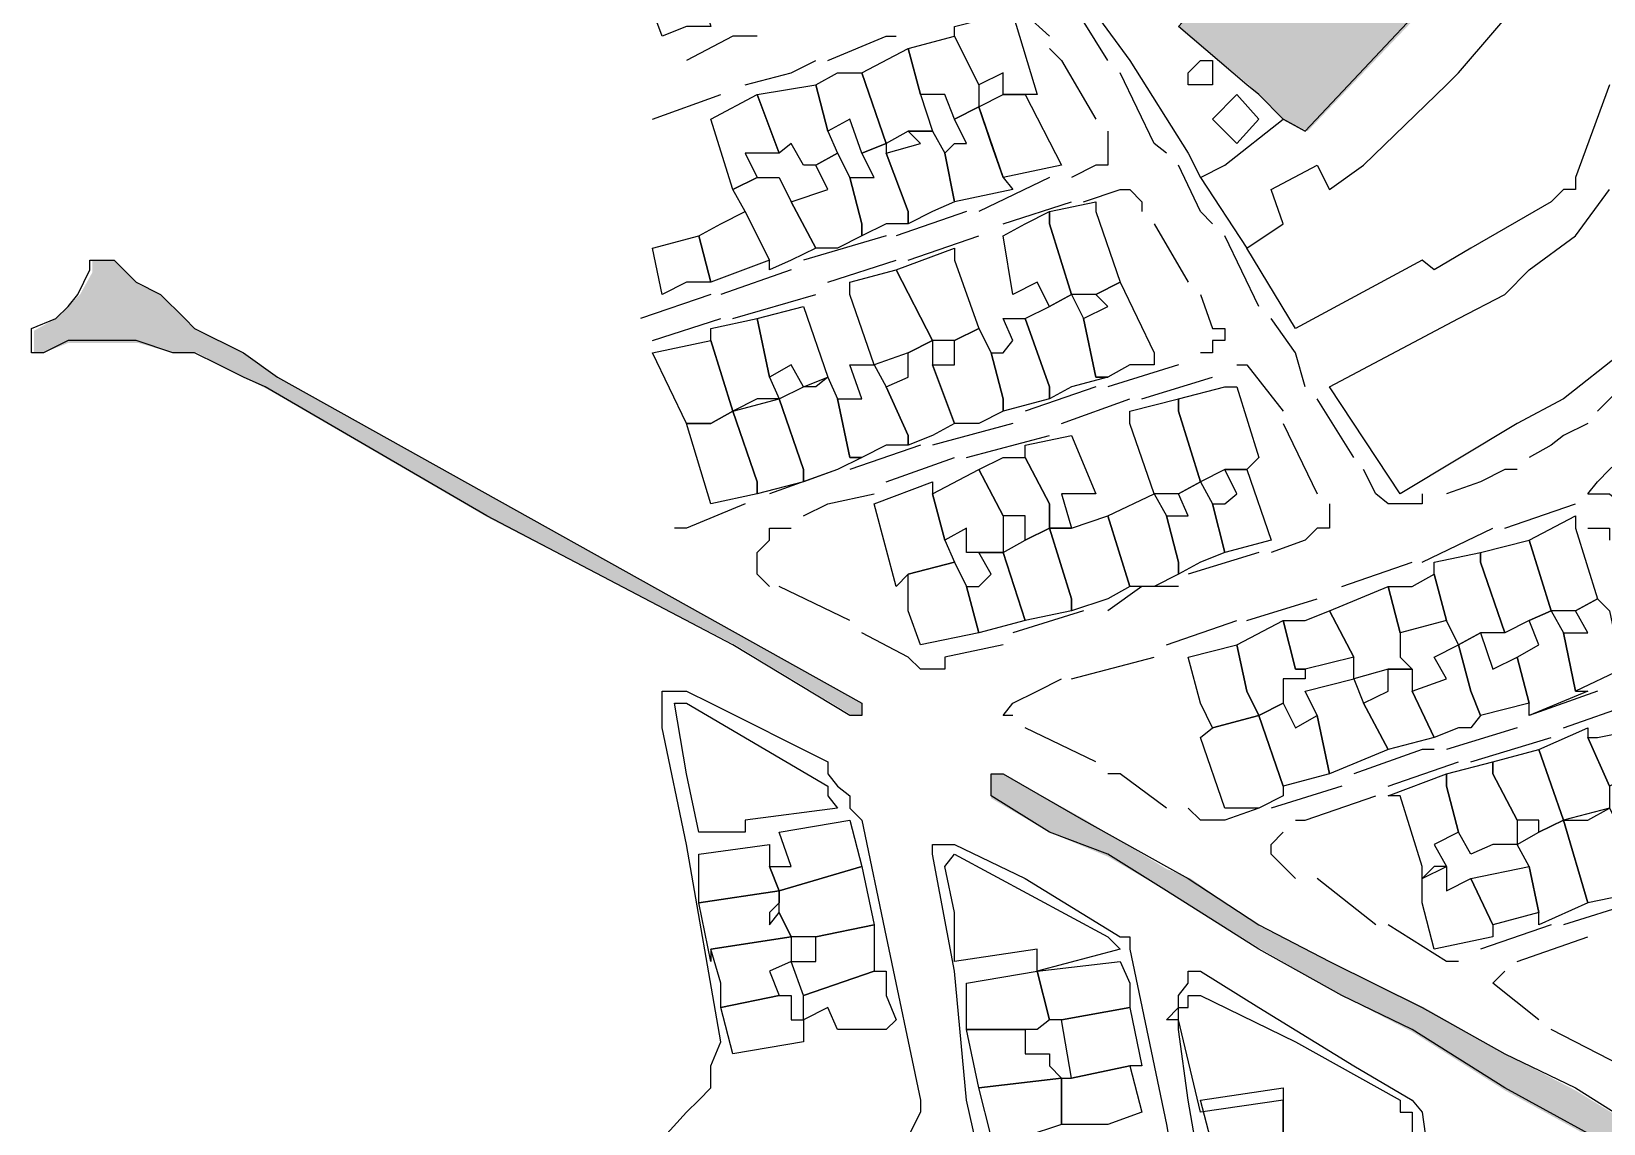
# Model space of a CAD drawing. Header units: millimetres. Extents: x -3588 to 75209, y -3737 to 38254.
# Drawn here: x 17960.8 to 18143, y 32803.1 to 32929.8 of the extents above; entities that cross this region are included whole.
import ezdxf

# ---------------------------------------------------------------- set-up
doc = ezdxf.new("R2010")
doc.units = ezdxf.units.MM
doc.layers.add('H', color=250, linetype='Continuous')
doc.layers.add('P', color=253, linetype='Continuous')

msp = doc.modelspace()

# ---------------------------------------------------------------- hatches: boundary and pattern name
at = {"layer": 'H', "linetype": 'Continuous'}
for points in [[(18127.625, 32943.894), (18130.442, 32941.078), (18108.709, 32918.208), (18105.876, 32919.617), (18103.348, 32922.161), (18101.923, 32923.57), (18093.746, 32930.339), (18115.479, 32953.497), (18127.625, 32943.894), (18127.625, 32943.894)], [(18057.049, 32850.465), (18055.913, 32850.465), (18042.374, 32858.643), (18013.855, 32873.318), (17988.169, 32888.281), (17985.352, 32889.69), (17982.52, 32891.114), (17979.975, 32892.522), (17977.158, 32892.522), (17973.206, 32893.643), (17968.981, 32893.643), (17965.028, 32893.643), (17962.195, 32892.522), (17961.075, 32892.522), (17961.075, 32893.643), (17961.075, 32895.067), (17963.603, 32896.475), (17965.028, 32897.884), (17966.436, 32899.292), (17967.844, 32901.837), (17967.844, 32903.245), (17968.981, 32903.245), (17970.389, 32903.245), (17973.206, 32900.428), (17975.75, 32899.292), (17978.567, 32896.475), (17979.975, 32895.067), (17985.352, 32892.522), (17989.305, 32889.69), (18057.049, 32851.873), (18057.049, 32850.465), (18057.049, 32850.465)], [(18165.442, 32789.491), (18156.128, 32793.443), (18146.526, 32798.805), (18131.578, 32806.983), (18120.84, 32813.768), (18112.662, 32817.993), (18103.348, 32823.354), (18092.337, 32830.14), (18085.552, 32834.093), (18078.782, 32836.91), (18072.012, 32840.862), (18072.012, 32842.271), (18072.012, 32843.679), (18073.421, 32843.679), (18083.023, 32838.318), (18092.337, 32832.669), (18095.154, 32831.548), (18103.348, 32825.899), (18111.254, 32821.946), (18122.248, 32816.585), (18131.578, 32811.224), (18139.756, 32806.983), (18150.767, 32800.213), (18157.536, 32796.26), (18168.275, 32790.899), (18175.044, 32786.658), (18181.814, 32782.705), (18196.777, 32774.527), (18203.547, 32769.166), (18208.924, 32766.333), (18212.877, 32762.38), (18218.51, 32759.564), (18226.416, 32757.019), (18234.61, 32752.794), (18241.38, 32751.37), (18242.788, 32751.37), (18248.149, 32748.841), (18254.935, 32747.417), (18261.704, 32746.008), (18272.715, 32743.48), (18286.27, 32740.647), (18299.809, 32737.831), (18300.946, 32736.694), (18300.946, 32735.286), (18298.401, 32735.286), (18276.668, 32739.239), (18268.474, 32742.056), (18261.704, 32743.48), (18254.935, 32743.48), (18246.741, 32746.008), (18239.971, 32748.841), (18234.61, 32751.37), (18229.249, 32752.794), (18222.463, 32755.611), (18215.694, 32759.564), (18208.924, 32763.805), (18198.186, 32770.574), (18185.767, 32777.344), (18180.406, 32779.888), (18175.044, 32784.129), (18165.442, 32789.491), (18165.442, 32789.491)]]:
    msp.add_hatch(color=256, dxfattribs=at).paths.add_polyline_path(points)

# ---------------------------------------------------------------- linework, layer by layer
at = {"layer": 'P'}
for points in [[(18132.987, 32953.497), (18124.793, 32957.45), (18120.84, 32958.858), (18116.615, 32961.675), (18112.662, 32963.099), (18111.254, 32964.219), (18107.301, 32965.627), (18105.876, 32963.099), (18104.468, 32960.266), (18101.651, 32957.45), (18099.107, 32954.905), (18096.29, 32950.664), (18090.929, 32945.303), (18088.096, 32941.35), (18086.976, 32939.941), (18084.143, 32938.533), (18082.735, 32935.989), (18084.143, 32931.764), (18088.096, 32926.402), (18094.866, 32915.664), (18096.29, 32912.847)], [(18128.746, 32942.774), (18130.154, 32941.35), (18108.421, 32918.208), (18105.876, 32919.617), (18103.06, 32922.449), (18101.651, 32923.57), (18093.746, 32930.339), (18115.191, 32953.497), (18127.625, 32943.894), (18128.746, 32942.774)], [(18096.29, 32912.847), (18099.107, 32914.256), (18105.876, 32919.617), (18108.421, 32918.208), (18130.154, 32941.35), (18127.625, 32943.894), (18132.987, 32953.497)], [(18036.724, 32930.339), (18033.892, 32929.219), (18031.363, 32935.989), (18033.892, 32937.125), (18033.892, 32938.533), (18036.724, 32939.941), (18039.541, 32930.339), (18036.724, 32930.339)], [(18073.421, 32934.58), (18074.541, 32934.58), (18074.541, 32933.172), (18075.965, 32931.764), (18078.782, 32929.219)], [(18143.709, 32923.57), (18139.756, 32912.847), (18139.756, 32911.439), (18138.348, 32911.439), (18136.94, 32910.015), (18127.625, 32904.653), (18123.384, 32902.125), (18121.976, 32903.245), (18107.301, 32895.339), (18101.651, 32904.653), (18105.876, 32907.486), (18104.468, 32911.439), (18109.829, 32914.256), (18111.254, 32911.439), (18115.191, 32914.256), (18124.793, 32923.57), (18126.201, 32924.978), (18134.395, 32934.58)], [(18085.552, 32926.402), (18081.327, 32933.172)], [(18067.772, 32929.219), (18067.772, 32930.339), (18073.421, 32931.764), (18074.541, 32931.764), (18077.374, 32922.449), (18075.965, 32922.449), (18073.421, 32922.449), (18073.421, 32924.978), (18070.604, 32923.57), (18067.772, 32929.219)], [(18044.902, 32929.219), (18042.086, 32929.219), (18036.724, 32926.402)], [(18053.096, 32926.402), (18059.866, 32929.219), (18061.002, 32929.219)], [(18070.604, 32923.57), (18070.604, 32921.025), (18067.772, 32919.617), (18066.651, 32922.449), (18063.819, 32922.449), (18062.41, 32927.811), (18067.772, 32929.219), (18070.604, 32923.57)], [(18063.819, 32922.449), (18065.227, 32918.208), (18062.41, 32918.208), (18059.866, 32916.8), (18057.049, 32924.978), (18062.41, 32927.811), (18063.819, 32922.449)], [(18078.782, 32927.811), (18080.19, 32926.402), (18084.143, 32919.617)], [(18043.494, 32923.57), (18048.855, 32924.978), (18051.688, 32926.402)], [(18097.698, 32923.57), (18096.29, 32923.57), (18094.866, 32923.57), (18094.866, 32924.978), (18096.29, 32926.402), (18097.698, 32926.402), (18097.698, 32924.978), (18097.698, 32923.57)], [(18053.096, 32918.208), (18054.216, 32915.664), (18051.688, 32914.256), (18050.279, 32914.256), (18048.855, 32916.8), (18047.447, 32915.664), (18044.902, 32922.449), (18051.688, 32923.57), (18053.096, 32918.208)], [(18054.216, 32924.978), (18057.049, 32924.978), (18059.866, 32916.8), (18057.049, 32915.664), (18055.641, 32919.617), (18053.096, 32918.208), (18051.688, 32923.57), (18054.216, 32924.978)], [(18090.929, 32916.8), (18086.976, 32924.978)], [(18032.771, 32919.617), (18040.677, 32922.449)], [(18046.327, 32915.664), (18043.494, 32915.664), (18044.902, 32912.847), (18042.086, 32911.439), (18039.541, 32919.617), (18044.902, 32922.449), (18047.447, 32915.664), (18046.327, 32915.664)], [(18072.012, 32916.8), (18070.604, 32921.025), (18073.421, 32922.449), (18075.965, 32922.449), (18080.19, 32914.256), (18073.421, 32912.847), (18072.012, 32916.8)], [(18100.515, 32922.449), (18097.698, 32919.617), (18100.515, 32916.8), (18103.06, 32919.617), (18100.515, 32922.449)], [(18067.772, 32916.8), (18069.18, 32916.8), (18067.772, 32919.617), (18070.604, 32921.025), (18073.421, 32912.847), (18074.541, 32911.439), (18067.772, 32910.015), (18066.651, 32915.664), (18067.772, 32916.8)], [(18065.227, 32908.894), (18062.41, 32907.486), (18062.41, 32908.894), (18059.866, 32915.664), (18063.819, 32916.8), (18062.41, 32918.208), (18065.227, 32918.208), (18066.651, 32915.664), (18067.772, 32910.015), (18065.227, 32908.894)], [(18085.552, 32918.208), (18085.552, 32916.8), (18085.552, 32915.664), (18085.552, 32914.256), (18084.143, 32914.256), (18081.327, 32912.847)], [(18059.866, 32907.486), (18057.049, 32906.078), (18057.049, 32907.486), (18055.641, 32912.847), (18058.457, 32912.847), (18057.049, 32915.664), (18059.866, 32916.8), (18059.866, 32915.664), (18062.41, 32908.894), (18062.41, 32907.486), (18059.866, 32907.486)], [(18092.337, 32915.664), (18090.929, 32916.8)], [(18054.216, 32904.653), (18051.688, 32904.653), (18048.855, 32910.015), (18053.096, 32911.439), (18051.688, 32914.256), (18054.216, 32915.664), (18055.641, 32912.847), (18057.049, 32907.486), (18057.049, 32906.078), (18054.216, 32904.653)], [(18097.698, 32907.486), (18096.29, 32908.894), (18093.746, 32914.256)], [(18048.855, 32903.245), (18046.327, 32902.125), (18046.327, 32903.245), (18043.494, 32908.894), (18042.086, 32911.439), (18044.902, 32912.847), (18047.447, 32912.847), (18048.855, 32910.015), (18051.688, 32904.653), (18048.855, 32903.245)], [(18078.782, 32912.847), (18070.604, 32908.894)], [(18096.29, 32912.847), (18101.651, 32904.653)], [(18082.735, 32910.015), (18086.976, 32911.439), (18088.096, 32911.439), (18089.505, 32910.015), (18089.505, 32908.894)], [(18145.117, 32892.522), (18138.348, 32887.161), (18132.987, 32884.329), (18119.431, 32876.151), (18111.254, 32888.57), (18126.201, 32896.475), (18131.578, 32899.292), (18134.395, 32902.125), (18139.756, 32906.078), (18143.709, 32911.439)], [(18040.677, 32907.486), (18043.494, 32908.894), (18046.327, 32903.245), (18039.541, 32900.7), (18038.133, 32906.078), (18040.677, 32907.486)], [(18069.18, 32908.894), (18061.002, 32906.078)], [(18073.421, 32907.486), (18081.327, 32910.015)], [(18075.965, 32907.486), (18078.782, 32908.894), (18078.782, 32907.486), (18081.327, 32899.292), (18078.782, 32897.884), (18077.374, 32900.7), (18074.541, 32899.292), (18073.421, 32906.078), (18075.965, 32907.486)], [(18084.143, 32899.292), (18081.327, 32899.292), (18078.782, 32907.486), (18078.782, 32908.894), (18084.143, 32910.015), (18084.143, 32908.894), (18086.976, 32900.7), (18084.143, 32899.292)], [(18090.929, 32907.486), (18094.866, 32900.7)], [(18036.724, 32900.7), (18033.892, 32899.292), (18032.771, 32904.653), (18038.133, 32906.078), (18039.541, 32900.7), (18036.724, 32900.7)], [(18059.866, 32906.078), (18050.279, 32903.245)], [(18062.41, 32903.245), (18070.604, 32906.078)], [(18103.06, 32897.884), (18099.107, 32906.078)], [(18055.641, 32850.465), (18042.086, 32858.643), (18013.567, 32873.606), (17987.881, 32888.57), (17985.352, 32889.69), (17982.52, 32891.114), (17979.703, 32892.522), (17977.158, 32892.522), (17972.917, 32893.931), (17968.981, 32893.931), (17965.028, 32893.931), (17962.195, 32892.522), (17960.787, 32892.522), (17960.787, 32893.931), (17960.787, 32895.339), (17963.603, 32896.475), (17965.028, 32897.884), (17966.148, 32899.292), (17967.556, 32902.125), (17967.556, 32903.245), (17968.981, 32903.245), (17970.389, 32903.245), (17972.917, 32900.7), (17975.75, 32899.292), (17978.567, 32896.475), (17979.703, 32895.339), (17985.352, 32892.522), (17989.305, 32889.69), (18057.049, 32851.873), (18057.049, 32850.465), (18055.641, 32850.465)], [(18053.096, 32900.7), (18061.002, 32903.245)], [(18067.772, 32893.931), (18065.227, 32893.931), (18061.002, 32902.125), (18067.772, 32904.653), (18067.772, 32903.245), (18070.604, 32895.339), (18067.772, 32893.931)], [(18048.855, 32902.125), (18040.677, 32899.292)], [(18062.41, 32892.522), (18058.457, 32891.114), (18055.641, 32899.292), (18055.641, 32900.7), (18061.002, 32902.125), (18065.227, 32893.931), (18062.41, 32892.522)], [(18088.096, 32891.114), (18085.552, 32889.69), (18084.143, 32889.69), (18082.735, 32896.475), (18085.552, 32897.884), (18084.143, 32899.292), (18086.976, 32900.7), (18090.929, 32892.522), (18090.929, 32891.114), (18088.096, 32891.114)], [(18039.541, 32899.292), (18031.363, 32896.475)], [(18042.086, 32896.475), (18051.688, 32899.292)], [(18051.688, 32888.57), (18050.279, 32888.57), (18048.855, 32891.114), (18046.327, 32889.69), (18044.902, 32896.475), (18050.279, 32897.884), (18053.096, 32889.69), (18051.688, 32888.57)], [(18081.327, 32888.57), (18078.782, 32887.161), (18078.782, 32888.57), (18075.965, 32896.475), (18078.782, 32897.884), (18081.327, 32899.292), (18082.735, 32896.475), (18084.143, 32889.69), (18085.552, 32889.69), (18081.327, 32888.57)], [(18096.29, 32899.292), (18097.698, 32895.339), (18099.107, 32895.339), (18099.107, 32893.931), (18097.698, 32893.931), (18097.698, 32892.522), (18096.29, 32892.522)], [(18032.771, 32893.931), (18040.677, 32896.475)], [(18044.902, 32887.161), (18042.086, 32885.753), (18039.541, 32893.931), (18039.541, 32895.339), (18044.902, 32896.475), (18046.327, 32889.69), (18047.447, 32887.161), (18044.902, 32887.161)], [(18073.421, 32892.522), (18074.541, 32893.931), (18073.421, 32896.475), (18075.965, 32896.475), (18078.782, 32888.57), (18078.782, 32887.161), (18073.421, 32885.753), (18073.421, 32887.161), (18072.012, 32892.522), (18073.421, 32892.522)], [(18108.421, 32888.57), (18107.301, 32892.522), (18104.468, 32896.475)], [(18070.604, 32884.329), (18067.772, 32884.329), (18065.227, 32891.114), (18067.772, 32891.114), (18067.772, 32893.931), (18070.604, 32895.339), (18072.012, 32892.522), (18073.421, 32887.161), (18073.421, 32885.753), (18070.604, 32884.329)], [(18039.541, 32884.329), (18036.724, 32884.329), (18032.771, 32892.522), (18039.541, 32893.931), (18042.086, 32885.753), (18039.541, 32884.329)], [(18065.227, 32882.92), (18062.41, 32881.8), (18062.41, 32882.92), (18059.866, 32888.57), (18062.41, 32889.69), (18062.41, 32892.522), (18065.227, 32893.931), (18065.227, 32891.114), (18067.772, 32884.329), (18065.227, 32882.92)], [(18149.07, 32892.522), (18145.117, 32888.57), (18142.301, 32885.753)], [(18059.866, 32881.8), (18057.049, 32880.376), (18055.641, 32880.376), (18054.216, 32887.161), (18057.049, 32887.161), (18055.641, 32891.114), (18058.457, 32891.114), (18059.866, 32888.57), (18062.41, 32882.92), (18062.41, 32881.8), (18059.866, 32881.8)], [(18093.746, 32891.114), (18085.552, 32888.57)], [(18100.515, 32891.114), (18101.651, 32891.114), (18105.876, 32885.753)], [(18054.216, 32878.967), (18050.279, 32877.559), (18050.279, 32878.967), (18047.447, 32887.161), (18050.279, 32888.57), (18053.096, 32889.69), (18054.216, 32887.161), (18055.641, 32880.376), (18057.049, 32880.376), (18054.216, 32878.967)], [(18089.505, 32887.161), (18097.698, 32889.69)], [(18044.902, 32877.559), (18042.086, 32885.753), (18047.447, 32887.161), (18050.279, 32878.967), (18050.279, 32877.559), (18044.902, 32876.151), (18044.902, 32877.559)], [(18084.143, 32888.57), (18075.965, 32885.753)], [(18080.19, 32884.329), (18088.096, 32887.161)], [(18093.746, 32876.151), (18090.929, 32876.151), (18088.096, 32884.329), (18088.096, 32885.753), (18093.746, 32887.161), (18093.746, 32885.753), (18096.29, 32877.559), (18093.746, 32876.151)], [(18099.107, 32878.967), (18096.29, 32877.559), (18093.746, 32885.753), (18093.746, 32887.161), (18099.107, 32888.57), (18100.515, 32888.57), (18103.06, 32880.376), (18101.651, 32878.967), (18099.107, 32878.967)], [(18114.07, 32880.376), (18109.829, 32887.161)], [(18039.541, 32884.329), (18042.086, 32885.753), (18044.902, 32877.559), (18044.902, 32876.151), (18039.541, 32875.014), (18036.724, 32884.329), (18039.541, 32884.329)], [(18074.541, 32884.329), (18065.227, 32881.8)], [(18105.876, 32884.329), (18109.829, 32876.151)], [(18141.165, 32884.329), (18138.348, 32882.92), (18136.94, 32881.8), (18134.395, 32880.376)], [(18063.819, 32881.8), (18055.641, 32878.967)], [(18069.18, 32880.376), (18078.782, 32882.92)], [(18080.19, 32872.198), (18078.782, 32872.198), (18078.782, 32875.014), (18075.965, 32880.376), (18075.965, 32881.8), (18081.327, 32882.92), (18084.143, 32876.151), (18080.19, 32876.151), (18081.327, 32872.198), (18080.19, 32872.198)], [(18141.165, 32876.151), (18142.301, 32877.559), (18143.709, 32878.967), (18147.95, 32882.92)], [(18059.866, 32877.559), (18067.772, 32880.376)], [(18073.421, 32880.376), (18075.965, 32880.376), (18078.782, 32875.014), (18078.782, 32872.198), (18075.965, 32870.789), (18075.965, 32873.606), (18073.421, 32873.606), (18070.604, 32878.967), (18073.421, 32880.376)], [(18054.216, 32878.967), (18046.327, 32876.151)], [(18073.421, 32873.606), (18073.421, 32869.365), (18070.604, 32869.365), (18069.18, 32869.365), (18069.18, 32872.198), (18066.651, 32870.789), (18065.227, 32876.151), (18070.604, 32878.967), (18073.421, 32873.606)], [(18099.107, 32875.014), (18100.515, 32876.151), (18099.107, 32878.967), (18101.651, 32878.967), (18104.468, 32870.789), (18099.107, 32869.365), (18097.698, 32875.014), (18099.107, 32875.014)], [(18121.976, 32876.151), (18121.976, 32875.014), (18120.84, 32875.014), (18119.431, 32875.014), (18118.023, 32875.014), (18116.615, 32876.151), (18115.191, 32878.967)], [(18132.987, 32878.967), (18131.578, 32878.967), (18128.746, 32877.559), (18124.793, 32876.151)], [(18050.279, 32873.606), (18053.096, 32875.014), (18058.457, 32876.151)], [(18062.41, 32866.837), (18061.002, 32865.428), (18058.457, 32875.014), (18065.227, 32877.559), (18065.227, 32876.151), (18066.651, 32870.789), (18067.772, 32868.245), (18062.41, 32866.837)], [(18090.929, 32865.428), (18088.096, 32865.428), (18085.552, 32873.606), (18090.929, 32876.151), (18092.337, 32873.606), (18093.746, 32868.245), (18093.746, 32866.837), (18090.929, 32865.428)], [(18096.29, 32868.245), (18093.746, 32866.837), (18093.746, 32868.245), (18092.337, 32873.606), (18094.866, 32873.606), (18093.746, 32876.151), (18096.29, 32877.559), (18097.698, 32875.014), (18099.107, 32869.365), (18096.29, 32868.245)], [(18141.165, 32876.151), (18143.709, 32876.151), (18145.117, 32875.014), (18145.117, 32873.606), (18145.117, 32872.198)], [(18043.494, 32875.014), (18036.724, 32872.198), (18035.316, 32872.198)], [(18111.254, 32875.014), (18111.254, 32873.606), (18111.254, 32872.198), (18109.829, 32872.198), (18108.421, 32870.789), (18104.468, 32869.365)], [(18131.578, 32872.198), (18139.756, 32875.014)], [(18046.327, 32865.428), (18044.902, 32866.837), (18044.902, 32868.245), (18044.902, 32869.365), (18046.327, 32870.789), (18046.327, 32872.198), (18047.447, 32872.198), (18048.855, 32872.198)], [(18075.965, 32861.475), (18073.421, 32869.365), (18075.965, 32870.789), (18078.782, 32872.198), (18081.327, 32864.004), (18081.327, 32862.596), (18075.965, 32861.475)], [(18085.552, 32864.004), (18081.327, 32862.596), (18081.327, 32864.004), (18078.782, 32872.198), (18081.327, 32872.198), (18085.552, 32873.606), (18088.096, 32865.428), (18085.552, 32864.004)], [(18121.976, 32868.245), (18130.154, 32872.198)], [(18136.94, 32862.596), (18134.395, 32870.789), (18139.756, 32873.606), (18139.756, 32872.198), (18142.301, 32864.004), (18139.756, 32862.596), (18136.94, 32862.596)], [(18141.165, 32872.198), (18142.301, 32872.198), (18143.709, 32872.198), (18143.709, 32870.789)], [(18131.578, 32860.051), (18128.746, 32868.245), (18128.746, 32869.365), (18134.395, 32870.789), (18136.94, 32862.596), (18134.395, 32861.475), (18131.578, 32860.051)], [(18070.604, 32865.428), (18072.012, 32866.837), (18070.604, 32869.365), (18073.421, 32869.365), (18075.965, 32861.475), (18070.604, 32860.051), (18069.18, 32865.428), (18070.604, 32865.428)], [(18103.06, 32869.365), (18094.866, 32866.837)], [(18128.746, 32860.051), (18126.201, 32858.643), (18124.793, 32861.475), (18123.384, 32866.837), (18123.384, 32868.245), (18128.746, 32869.365), (18128.746, 32868.245), (18131.578, 32860.051), (18128.746, 32860.051)], [(18069.18, 32865.428), (18070.604, 32860.051), (18063.819, 32858.643), (18062.41, 32862.596), (18062.41, 32866.837), (18067.772, 32868.245), (18069.18, 32865.428)], [(18112.662, 32865.428), (18120.84, 32868.245)], [(18120.84, 32865.428), (18123.384, 32866.837), (18124.793, 32861.475), (18119.431, 32860.051), (18118.023, 32865.428), (18120.84, 32865.428)], [(18055.641, 32861.475), (18047.447, 32865.428)], [(18093.746, 32865.428), (18089.505, 32865.428), (18085.552, 32862.596)], [(18119.431, 32857.234), (18120.84, 32855.826), (18118.023, 32855.826), (18114.07, 32854.69), (18114.07, 32857.234), (18111.254, 32862.596), (18118.023, 32865.428), (18119.431, 32860.051), (18119.431, 32857.234)], [(18101.651, 32861.475), (18109.829, 32864.004)], [(18139.756, 32860.051), (18141.165, 32860.051), (18139.756, 32862.596), (18142.301, 32864.004), (18143.709, 32862.596), (18145.117, 32855.826), (18139.756, 32853.281), (18138.348, 32860.051), (18139.756, 32860.051)], [(18082.735, 32862.596), (18074.541, 32860.051)], [(18092.337, 32858.643), (18100.515, 32861.475)], [(18108.421, 32854.69), (18105.876, 32854.69), (18105.876, 32851.873), (18103.06, 32850.465), (18101.651, 32853.281), (18100.515, 32858.643), (18105.876, 32861.475), (18107.301, 32855.826), (18108.421, 32855.826), (18108.421, 32854.69)], [(18108.421, 32861.475), (18111.254, 32862.596), (18114.07, 32857.234), (18108.421, 32855.826), (18107.301, 32855.826), (18105.876, 32861.475), (18108.421, 32861.475)], [(18134.395, 32851.873), (18132.987, 32857.234), (18135.515, 32858.643), (18134.395, 32861.475), (18136.94, 32862.596), (18138.348, 32860.051), (18139.756, 32853.281), (18141.165, 32853.281), (18134.395, 32850.465), (18134.395, 32851.873)], [(18065.227, 32855.826), (18063.819, 32855.826), (18062.41, 32857.234), (18057.049, 32860.051)], [(18132.987, 32857.234), (18134.395, 32851.873), (18128.746, 32850.465), (18127.625, 32853.281), (18126.201, 32858.643), (18128.746, 32860.051), (18130.154, 32855.826), (18132.987, 32857.234)], [(18073.421, 32858.643), (18066.651, 32857.234), (18066.651, 32855.826), (18065.227, 32855.826)], [(18094.866, 32857.234), (18100.515, 32858.643), (18101.651, 32853.281), (18103.06, 32850.465), (18097.698, 32849.04), (18096.29, 32851.873), (18094.866, 32857.234)], [(18127.625, 32849.04), (18126.201, 32849.04), (18123.384, 32847.92), (18120.84, 32853.281), (18124.793, 32854.69), (18123.384, 32857.234), (18126.201, 32858.643), (18127.625, 32853.281), (18128.746, 32850.465), (18127.625, 32849.04)], [(18081.327, 32854.69), (18090.929, 32857.234)], [(18120.84, 32853.281), (18123.384, 32847.92), (18118.023, 32846.512), (18115.191, 32851.873), (18118.023, 32853.281), (18118.023, 32855.826), (18120.84, 32855.826), (18120.84, 32853.281)], [(18074.541, 32850.465), (18073.421, 32850.465), (18074.541, 32851.873), (18077.374, 32853.281), (18080.19, 32854.69)], [(18115.191, 32851.873), (18118.023, 32846.512), (18111.254, 32843.679), (18109.829, 32850.465), (18108.421, 32853.281), (18114.07, 32854.69), (18115.191, 32851.873)], [(18023.169, 32789.491), (18036.724, 32804.454), (18038.133, 32805.862), (18039.541, 32807.271), (18039.541, 32808.391), (18039.541, 32809.815), (18040.677, 32812.632), (18036.724, 32835.501), (18033.892, 32849.04), (18033.892, 32851.873), (18033.892, 32853.281), (18035.316, 32853.281), (18036.724, 32853.281), (18039.541, 32851.873), (18053.096, 32845.103), (18053.096, 32843.679), (18054.216, 32842.271), (18055.641, 32841.151), (18055.641, 32839.726), (18057.049, 32838.318), (18059.866, 32824.779), (18063.819, 32805.862), (18063.819, 32804.454), (18062.41, 32801.621)], [(18142.301, 32853.281), (18134.395, 32850.465)], [(18036.724, 32843.679), (18035.316, 32851.873), (18036.724, 32851.873), (18053.096, 32842.271), (18053.096, 32841.151), (18054.216, 32839.726), (18043.494, 32838.318), (18043.494, 32836.91), (18038.133, 32836.91), (18036.724, 32843.679)], [(18103.06, 32839.726), (18099.107, 32839.726), (18096.29, 32847.92), (18097.698, 32849.04), (18103.06, 32850.465), (18105.876, 32842.271), (18105.876, 32841.151), (18103.06, 32839.726)], [(18103.06, 32850.465), (18105.876, 32851.873), (18107.301, 32849.04), (18109.829, 32850.465), (18111.254, 32843.679), (18105.876, 32842.271), (18103.06, 32850.465)], [(18138.348, 32849.04), (18146.526, 32851.873)], [(18084.143, 32845.103), (18075.965, 32849.04)], [(18132.987, 32849.04), (18124.793, 32846.512)], [(18135.515, 32846.512), (18141.165, 32849.04), (18141.165, 32847.92), (18143.709, 32842.271), (18143.709, 32839.726), (18138.348, 32838.318), (18135.515, 32846.512)], [(18149.07, 32843.679), (18150.479, 32842.271), (18146.526, 32841.151), (18146.526, 32843.679), (18143.709, 32842.271), (18141.165, 32847.92), (18142.301, 32847.92), (18147.95, 32849.04), (18149.07, 32843.679)], [(18127.625, 32845.103), (18136.94, 32847.92)], [(18123.384, 32846.512), (18121.976, 32846.512), (18114.07, 32843.679)], [(18118.023, 32842.271), (18126.201, 32845.103)], [(18130.154, 32835.501), (18127.625, 32834.365), (18126.201, 32836.91), (18124.793, 32842.271), (18124.793, 32843.679), (18130.154, 32845.103), (18130.154, 32843.679), (18132.987, 32838.318), (18132.987, 32835.501), (18130.154, 32835.501)], [(18135.515, 32846.512), (18138.348, 32838.318), (18135.515, 32836.91), (18135.515, 32838.318), (18132.987, 32838.318), (18130.154, 32843.679), (18130.154, 32845.103), (18135.515, 32846.512)], [(18146.526, 32799.077), (18131.578, 32807.271), (18120.84, 32814.04), (18112.662, 32817.993), (18103.06, 32823.354), (18092.337, 32830.14), (18085.552, 32834.365), (18078.782, 32836.91), (18072.012, 32841.151), (18072.012, 32842.271), (18072.012, 32843.679), (18073.421, 32843.679), (18082.735, 32838.318), (18092.337, 32832.957), (18094.866, 32831.548), (18103.06, 32826.187), (18111.254, 32821.946), (18121.976, 32816.585), (18131.578, 32811.224), (18139.756, 32807.271), (18150.479, 32800.501)], [(18092.337, 32839.726), (18086.976, 32843.679), (18085.552, 32843.679)], [(18123.384, 32832.957), (18121.976, 32831.548), (18121.976, 32832.957), (18119.431, 32841.151), (18118.023, 32841.151), (18124.793, 32843.679), (18124.793, 32842.271), (18126.201, 32836.91), (18123.384, 32835.501), (18124.793, 32832.957), (18123.384, 32832.957)], [(18112.662, 32842.271), (18104.468, 32839.726)], [(18103.06, 32839.726), (18099.107, 32838.318), (18097.698, 32838.318), (18096.29, 32838.318), (18094.866, 32839.726)], [(18107.301, 32838.318), (18108.421, 32838.318), (18116.615, 32841.151)], [(18141.165, 32838.318), (18143.709, 32839.726), (18145.117, 32836.91), (18147.95, 32831.548), (18147.95, 32830.14), (18141.165, 32828.716), (18138.348, 32838.318), (18141.165, 32838.318)], [(18047.447, 32832.957), (18048.855, 32832.957), (18047.447, 32836.91), (18055.641, 32838.318), (18057.049, 32832.957), (18047.447, 32830.14), (18046.327, 32832.957), (18047.447, 32832.957)], [(18135.515, 32827.595), (18134.395, 32832.957), (18132.987, 32835.501), (18135.515, 32836.91), (18138.348, 32838.318), (18141.165, 32828.716), (18135.515, 32826.187), (18135.515, 32827.595)], [(18107.301, 32831.548), (18104.468, 32834.365), (18104.468, 32835.501), (18105.876, 32836.91)], [(18046.327, 32832.957), (18047.447, 32830.14), (18038.133, 32828.716), (18038.133, 32834.365), (18046.327, 32835.501), (18046.327, 32832.957)], [(18094.866, 32774.527), (18082.735, 32781.297), (18074.541, 32784.129), (18073.421, 32785.538), (18073.421, 32786.946), (18069.18, 32805.862), (18067.772, 32820.826), (18065.227, 32834.365), (18065.227, 32835.501), (18066.651, 32835.501), (18067.772, 32835.501), (18075.965, 32831.548), (18086.976, 32824.779), (18088.096, 32824.779), (18088.096, 32823.354), (18092.337, 32803.03), (18096.29, 32780.176), (18096.29, 32777.344), (18096.29, 32775.935), (18096.29, 32774.527), (18094.866, 32774.527)], [(18067.772, 32827.595), (18066.651, 32832.957), (18067.772, 32834.365), (18085.552, 32824.779), (18086.976, 32823.354), (18077.374, 32820.826), (18077.374, 32823.354), (18067.772, 32821.946), (18067.772, 32827.595)], [(18051.688, 32824.779), (18048.855, 32824.779), (18047.447, 32827.595), (18047.447, 32828.716), (18047.447, 32830.14), (18057.049, 32832.957), (18058.457, 32826.187), (18051.688, 32824.779)], [(18124.793, 32831.548), (18124.793, 32830.14), (18127.625, 32831.548), (18130.154, 32826.187), (18130.154, 32824.779), (18123.384, 32823.354), (18121.976, 32828.716), (18121.976, 32831.548), (18124.793, 32832.957), (18124.793, 32831.548)], [(18135.515, 32827.595), (18130.154, 32826.187), (18127.625, 32831.548), (18134.395, 32832.957), (18135.515, 32827.595)], [(18116.615, 32826.187), (18109.829, 32831.548)], [(18046.327, 32827.595), (18046.327, 32826.187), (18047.447, 32827.595), (18048.855, 32824.779), (18039.541, 32823.354), (18039.541, 32821.946), (18038.133, 32828.716), (18047.447, 32830.14), (18047.447, 32828.716), (18046.327, 32827.595)], [(18146.526, 32828.716), (18138.348, 32826.187)], [(18058.457, 32820.826), (18050.279, 32817.993), (18048.855, 32821.946), (18051.688, 32821.946), (18051.688, 32824.779), (18058.457, 32826.187), (18058.457, 32820.826)], [(18126.201, 32821.946), (18124.793, 32821.946), (18118.023, 32826.187)], [(18136.94, 32826.187), (18128.746, 32823.354)], [(18040.677, 32819.402), (18039.541, 32823.354), (18048.855, 32824.779), (18048.855, 32821.946), (18046.327, 32820.826), (18047.447, 32817.993), (18040.677, 32816.585), (18040.677, 32819.402)], [(18132.987, 32821.946), (18141.165, 32824.779)], [(18088.096, 32819.402), (18088.096, 32816.585), (18080.19, 32815.177), (18078.782, 32815.177), (18077.374, 32820.826), (18086.976, 32821.946), (18088.096, 32819.402)], [(18059.866, 32817.993), (18061.002, 32815.177), (18059.866, 32814.04), (18054.216, 32814.04), (18053.096, 32816.585), (18050.279, 32815.177), (18050.279, 32817.993), (18058.457, 32820.826), (18059.866, 32820.826), (18059.866, 32817.993)], [(18077.374, 32814.04), (18075.965, 32814.04), (18069.18, 32814.04), (18069.18, 32819.402), (18077.374, 32820.826), (18078.782, 32815.177), (18077.374, 32814.04)], [(18100.515, 32773.391), (18094.866, 32805.862), (18093.746, 32814.04), (18093.746, 32815.177), (18092.337, 32815.177), (18093.746, 32816.585), (18093.746, 32817.993), (18094.866, 32819.402), (18094.866, 32820.826), (18096.29, 32820.826), (18103.06, 32816.585), (18114.07, 32809.815), (18120.84, 32805.862), (18121.976, 32804.454), (18124.793, 32784.129)], [(18135.515, 32815.177), (18130.154, 32819.402), (18131.578, 32820.826)], [(18050.279, 32814.04), (18050.279, 32812.632), (18042.086, 32811.224), (18040.677, 32816.585), (18047.447, 32817.993), (18048.855, 32817.993), (18048.855, 32815.177), (18050.279, 32815.177), (18050.279, 32814.04)], [(18105.876, 32801.621), (18105.876, 32805.862), (18096.29, 32804.454), (18093.746, 32815.177), (18093.746, 32816.585), (18094.866, 32816.585), (18094.866, 32817.993), (18096.29, 32817.993), (18107.301, 32812.632), (18119.431, 32805.862), (18119.431, 32804.454), (18120.84, 32804.454), (18120.84, 32803.03), (18120.84, 32801.621), (18107.301, 32799.077), (18105.876, 32801.621)], [(18088.096, 32816.585), (18089.505, 32809.815), (18088.096, 32809.815), (18081.327, 32808.391), (18080.19, 32815.177), (18088.096, 32816.585)], [(18078.782, 32809.815), (18080.19, 32808.391), (18070.604, 32807.271), (18069.18, 32814.04), (18075.965, 32814.04), (18075.965, 32811.224), (18078.782, 32811.224), (18078.782, 32809.815)], [(18145.117, 32809.815), (18136.94, 32814.04)], [(18085.552, 32803.03), (18080.19, 32803.03), (18080.19, 32808.391), (18081.327, 32808.391), (18088.096, 32809.815), (18089.505, 32804.454), (18085.552, 32803.03)], [(18075.965, 32801.621), (18072.012, 32801.621), (18070.604, 32807.271), (18080.19, 32808.391), (18080.19, 32803.03), (18075.965, 32801.621)], [(18096.29, 32805.862), (18105.876, 32807.271), (18105.876, 32801.621), (18097.698, 32800.501), (18096.29, 32805.862)]]:
    msp.add_lwpolyline(points, dxfattribs=at)

doc.saveas('drawing.dxf')
